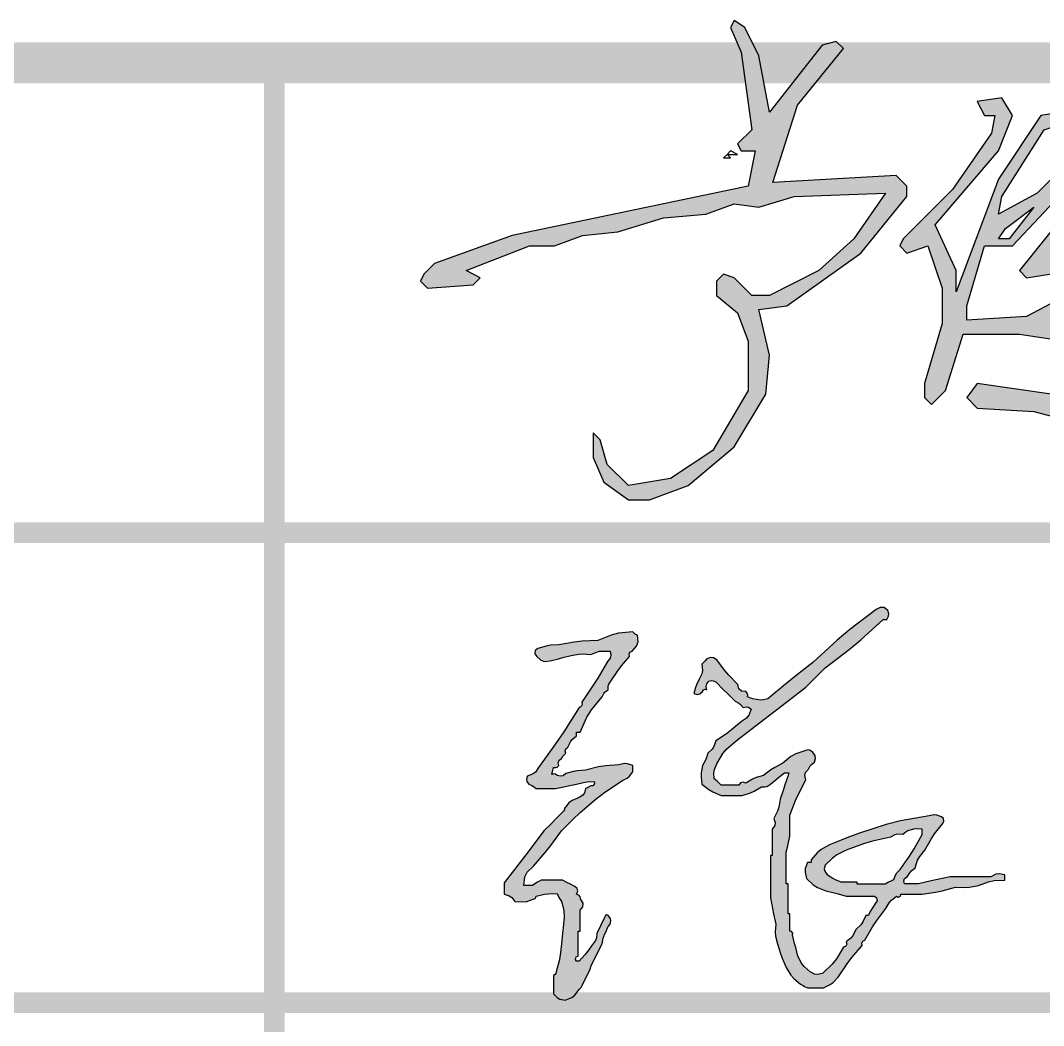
# Model space of a CAD drawing. Extents: x 1247970 to 1725648, y 860327 to 1277876.
# Drawn here: x 1380143 to 1381884, y 970463 to 972174 of the extents above; entities that cross this region are included whole.
import ezdxf

# ---------------------------------------------------------------- set-up
doc = ezdxf.new("R2010")
doc.units = 0
doc.header["$LTSCALE"] = 1000
doc.header["$MEASUREMENT"] = 0
doc.layers.get('0').update_dxf_attribs({"color": 254})
doc.layers.add('图框', color=140, linetype='Continuous')
doc.layers.add('电子签名-唐浩然', color=7, linetype='Continuous')

# ---------------------------------------------------------------- blocks, each defined once
blk = doc.blocks.new('ljc')
at = {"linetype": 'Continuous'}
h = blk.add_hatch(color=0, dxfattribs=at)
h.paths.add_polyline_path([(2022.82, 1567.67), (2018.82, 1563.67), (2019.82, 1561.67), (2023.82, 1561.67), (2021.82, 1551.67), (1954.82, 1537.67), (1932.82, 1529.67), (1929.82, 1526.67), (1928.82, 1524.67), (1930.82, 1522.67), (1943.82, 1523.67), (1945.82, 1525.67), (1941.82, 1527.67), (1959.82, 1534.67), (1966.82, 1534.67), (1974.82, 1537.67), (1984.82, 1538.67), (1997.82, 1542.67), (2009.82, 1543.67), (2017.82, 1546.67), (2024.82, 1545.67), (2034.82, 1548.67), (2060.82, 1549.67), (2051.82, 1536.67), (2041.82, 1527.67), (2027.82, 1520.67), (2022.82, 1520.67), (2017.82, 1525.67), (2014.82, 1526.67), (2012.82, 1524.67), (2012.82, 1520.67), (2018.82, 1515.67), (2021.82, 1507.67), (2021.82, 1493.67), (2011.82, 1476.67), (1999.82, 1468.67), (1987.82, 1466.67), (1981.82, 1472.67), (1979.82, 1479.67), (1977.82, 1481.67), (1977.82, 1474.67), (1980.82, 1467.67), (1987.82, 1462.67), (1993.82, 1462.67), (2004.82, 1466.67), (2017.82, 1477.67), (2026.82, 1492.67), (2027.82, 1503.67), (2024.82, 1516.67), (2032.82, 1517.67), (2053.82, 1532.67), (2066.82, 1548.67), (2066.82, 1551.67), (2063.82, 1554.67), (2028.82, 1552.67), (2035.82, 1574.67), (2048.82, 1590.67), (2046.82, 1592.67), (2042.82, 1591.67), (2027.82, 1572.67), (2024.82, 1588.67), (2020.82, 1596.67), (2017.82, 1598.67), (2016.82, 1596.67), (2019.82, 1589.67)])
h.paths.add_polyline_path([(2080.82, 1521.67), (2080.82, 1527.67), (2074.82, 1540.67), (2092.82, 1561.67), (2096.82, 1571.67), (2093.82, 1576.67), (2086.82, 1575.67), (2088.82, 1571.67), (2091.82, 1571.67), (2090.82, 1566.67), (2079.82, 1550.67), (2065.82, 1536.67), (2064.82, 1534.67), (2066.82, 1532.67), (2072.82, 1534.67), (2076.82, 1522.67), (2076.82, 1512.67), (2071.82, 1495.67), (2071.82, 1491.67), (2073.82, 1489.67), (2077.82, 1493.67), (2082.82, 1509.67), (2098.82, 1509.67), (2118.82, 1506.67), (2118.82, 1499.67), (2115.82, 1495.67), (2107.82, 1492.67), (2086.82, 1495.67), (2083.82, 1491.67), (2086.82, 1488.67), (2102.82, 1487.67), (2121.82, 1482.67), (2139.82, 1483.67), (2147.82, 1481.67), (2151.82, 1485.67), (2151.82, 1490.67), (2147.82, 1487.67), (2124.82, 1487.67), (2113.82, 1489.67), (2123.82, 1498.67), (2125.82, 1508.67), (2120.82, 1511.67), (2118.82, 1510.67), (2107.82, 1513.67), (2123.82, 1522.67), (2131.82, 1531.67), (2129.82, 1534.67), (2120.82, 1535.67), (2114.82, 1532.67), (2108.82, 1532.67), (2122.82, 1554.67), (2120.82, 1558.67), (2113.82, 1556.67), (2115.82, 1563.67), (2114.82, 1568.67), (2110.82, 1572.67), (2104.82, 1571.67), (2092.82, 1553.67)])
h.paths.add_polyline_path([(2088.82, 1534.67), (2096.82, 1534.67), (2111.82, 1550.67), (2115.82, 1551.67), (2110.82, 1542.67), (2098.82, 1527.67), (2100.82, 1525.67), (2113.82, 1527.67), (2120.82, 1530.67), (2123.82, 1529.67), (2117.82, 1523.67), (2100.82, 1514.67), (2083.82, 1513.67), (2083.82, 1517.67)], flags=16)
h.paths.add_polyline_path([(2092.82, 1536.67), (2094.82, 1539.67), (2102.82, 1545.67), (2095.82, 1536.67)], flags=16)
h.paths.add_polyline_path([(2092.82, 1543.67), (2093.82, 1548.67), (2105.82, 1567.67), (2108.82, 1568.67), (2110.82, 1566.67), (2107.82, 1553.67), (2103.82, 1549.67)], flags=16)
h.paths.add_polyline_path([(2140.82, 1533.67), (2137.82, 1532.67), (2136.82, 1530.67), (2141.82, 1526.67), (2154.82, 1521.67), (2157.82, 1522.67), (2152.82, 1527.67)])
h.paths.add_polyline_path([(2174.82, 1521.67), (2172.82, 1523.67), (2171.82, 1545.67), (2182.82, 1544.67), (2184.82, 1546.67), (2182.82, 1556.67), (2177.82, 1565.67), (2176.82, 1560.67), (2179.82, 1555.67), (2180.82, 1549.67), (2174.82, 1549.67), (2169.82, 1553.67), (2168.82, 1573.67), (2170.82, 1573.67), (2174.82, 1568.67), (2175.82, 1570.67), (2169.82, 1578.67), (2166.82, 1578.67), (2164.82, 1576.67), (2163.82, 1561.67), (2165.82, 1552.67), (2162.82, 1552.67), (2161.82, 1550.67), (2166.82, 1546.67), (2168.82, 1536.67), (2168.82, 1523.67), (2165.82, 1520.67), (2164.82, 1516.67), (2167.82, 1512.67), (2169.82, 1512.67), (2172.82, 1516.67), (2179.82, 1516.67), (2177.82, 1501.67), (2174.82, 1499.67), (2166.82, 1498.67), (2174.82, 1495.67), (2179.82, 1496.67), (2182.82, 1499.67), (2183.82, 1510.67), (2186.82, 1520.67), (2184.82, 1522.67)])
h.paths.add_polyline_path([(2232.82, 1541.67), (2232.82, 1563.67), (2230.82, 1566.67), (2214.82, 1557.67), (2209.82, 1556.67), (2205.82, 1551.67), (2210.82, 1547.67), (2210.82, 1550.67), (2228.82, 1559.67), (2227.82, 1541.67), (2226.82, 1536.67), (2223.82, 1532.67), (2219.82, 1533.67), (2212.82, 1541.67), (2210.82, 1542.67), (2208.82, 1540.67), (2208.82, 1507.67), (2188.82, 1507.67), (2186.82, 1505.67), (2190.82, 1502.67), (2212.82, 1502.67), (2216.82, 1510.67), (2221.82, 1515.67), (2231.82, 1517.67), (2233.82, 1512.67), (2233.82, 1504.67), (2226.82, 1504.67), (2231.82, 1501.67), (2231.82, 1499.67), (2227.82, 1496.67), (2228.82, 1492.67), (2238.82, 1494.67), (2242.82, 1488.67), (2242.82, 1485.67), (2211.82, 1491.67), (2188.82, 1491.67), (2178.82, 1493.67), (2175.82, 1495.67), (2166.82, 1495.67), (2163.82, 1497.67), (2153.82, 1498.67), (2146.82, 1502.67), (2143.82, 1502.67), (2142.82, 1500.67), (2143.82, 1497.67), (2152.82, 1493.67), (2173.82, 1490.67), (2185.82, 1486.67), (2210.82, 1486.67), (2221.82, 1483.67), (2229.82, 1483.67), (2242.82, 1479.67), (2248.82, 1479.67), (2250.82, 1481.67), (2243.82, 1495.67), (2245.82, 1498.67), (2237.82, 1502.67), (2238.82, 1512.67), (2236.82, 1519.67), (2232.82, 1522.67), (2223.82, 1521.67), (2213.82, 1515.67), (2211.82, 1521.67), (2212.82, 1535.67), (2219.82, 1529.67), (2227.82, 1529.67), (2229.82, 1531.67)])
at = {"color": 0, "linetype": 'Continuous', "elevation": 16426272}
for points in [[(1929.82, 1526.67), (1928.82, 1524.67), (1930.82, 1522.67), (1943.82, 1523.67), (1945.82, 1525.67), (1941.82, 1527.67), (1959.82, 1534.67), (1966.82, 1534.67), (1974.82, 1537.67), (1984.82, 1538.67), (1997.82, 1542.67), (2009.82, 1543.67), (2017.82, 1546.67), (2024.82, 1545.67), (2034.82, 1548.67), (2060.82, 1549.67), (2051.82, 1536.67), (2041.82, 1527.67), (2027.82, 1520.67), (2022.82, 1520.67), (2017.82, 1525.67), (2014.82, 1526.67), (2012.82, 1524.67), (2012.82, 1520.67), (2018.82, 1515.67), (2021.82, 1507.67), (2021.82, 1493.67), (2011.82, 1476.67), (1999.82, 1468.67), (1987.82, 1466.67), (1981.82, 1472.67), (1979.82, 1479.67), (1977.82, 1481.67), (1977.82, 1474.67), (1980.82, 1467.67), (1987.82, 1462.67), (1993.82, 1462.67), (2004.82, 1466.67), (2017.82, 1477.67), (2026.82, 1492.67), (2027.82, 1503.67), (2024.82, 1516.67), (2032.82, 1517.67), (2053.82, 1532.67), (2066.82, 1548.67), (2066.82, 1551.67), (2063.82, 1554.67), (2028.82, 1552.67), (2035.82, 1574.67), (2048.82, 1590.67), (2046.82, 1592.67), (2042.82, 1591.67), (2027.82, 1572.67), (2024.82, 1588.67), (2020.82, 1596.67), (2017.82, 1598.67), (2016.82, 1596.67), (2019.82, 1589.67), (2022.82, 1567.67), (2018.82, 1563.67), (2019.82, 1561.67), (2023.82, 1561.67), (2021.82, 1551.67), (1954.82, 1537.67), (1932.82, 1529.67), (1929.82, 1526.67)], [(2065.82, 1536.67), (2064.82, 1534.67), (2066.82, 1532.67), (2072.82, 1534.67), (2076.82, 1522.67), (2076.82, 1512.67), (2071.82, 1495.67), (2071.82, 1491.67), (2073.82, 1489.67), (2077.82, 1493.67), (2082.82, 1509.67), (2098.82, 1509.67), (2118.82, 1506.67)], [(2107.82, 1492.67), (2086.82, 1495.67), (2083.82, 1491.67), (2086.82, 1488.67), (2102.82, 1487.67), (2121.82, 1482.67)], [(2110.82, 1572.67), (2104.82, 1571.67), (2092.82, 1553.67), (2080.82, 1521.67), (2080.82, 1527.67), (2074.82, 1540.67), (2092.82, 1561.67), (2096.82, 1571.67), (2093.82, 1576.67), (2086.82, 1575.67), (2088.82, 1571.67), (2091.82, 1571.67), (2090.82, 1566.67), (2079.82, 1550.67), (2065.82, 1536.67)], [(2092.82, 1543.67), (2093.82, 1548.67), (2105.82, 1567.67), (2108.82, 1568.67), (2110.82, 1566.67), (2107.82, 1553.67), (2103.82, 1549.67), (2092.82, 1543.67)], [(2016.82, 1561.67), (2015.82, 1560.67), (2018.82, 1560.67), (2016.82, 1561.67)], [(2015.82, 1560.67), (2014.82, 1559.67), (2016.82, 1559.67), (2015.82, 1560.67)], [(2083.82, 1513.67), (2083.82, 1517.67), (2088.82, 1534.67), (2096.82, 1534.67), (2111.82, 1550.67), (2115.82, 1551.67), (2110.82, 1542.67), (2098.82, 1527.67), (2100.82, 1525.67), (2113.82, 1527.67), (2120.82, 1530.67), (2123.82, 1529.67), (2117.82, 1523.67), (2100.82, 1514.67), (2083.82, 1513.67)], [(2092.82, 1536.67), (2094.82, 1539.67), (2102.82, 1545.67), (2095.82, 1536.67), (2092.82, 1536.67)]]:
    blk.add_lwpolyline(points, dxfattribs=at)
blk = doc.blocks.new('A$C6F8E5CEB')
h = blk.add_hatch(color=256)
h.dxf.hatch_style = 1
h.paths.add_polyline_path([(1.3545, -0.884), (1.3726, -0.8528), (1.3827, -0.8377), (1.4045, -0.809), (1.4092, -0.8024), (1.4082, -0.7942), (1.402, -0.789), (1.3888, -0.7843), (1.3808, -0.7837), (1.367, -0.7865), (1.2857, -0.8005), (1.2453, -0.8106), (1.1669, -0.8365), (1.1336, -0.8485), (1.117, -0.855), (1.0844, -0.869), (1.0607, -0.8819), (1.0495, -0.891), (1.0319, -0.9115), (1.0319, -0.9145), (1.0319, -0.916), (1.0319, -0.919), (1.0279, -0.919), (1.0259, -0.919), (1.0219, -0.919), (1.0155, -0.9358), (1.0149, -0.9466), (1.0194, -0.964), (1.0382, -0.9821), (1.0501, -0.9896), (1.0744, -0.999), (1.0975, -1.0048), (1.109, -1.0078), (1.1319, -1.014), (1.1639, -1.014), (1.18, -1.014), (1.212, -1.014), (1.2181, -1.0192), (1.2192, -1.0275), (1.2145, -1.034), (1.2059, -1.0477), (1.2019, -1.0547), (1.1945, -1.069), (1.1915, -1.069), (1.19, -1.069), (1.187, -1.069), (1.1793, -1.0869), (1.1733, -1.0955), (1.1594, -1.109), (1.1516, -1.125), (1.1456, -1.1326), (1.1319, -1.1441), (1.1331, -1.1507), (1.1304, -1.156), (1.1244, -1.1591), (1.1042, -1.1917), (1.0918, -1.2071), (1.0644, -1.2341), (1.0505, -1.2366), (1.0421, -1.2354), (1.0294, -1.2291), (1.0126, -1.2136), (1.0052, -1.2041), (0.9944, -1.1841), (0.9884, -1.1601), (0.9854, -1.1481), (0.9794, -1.124), (0.9808, -1.1192), (0.9769, -1.1141), (0.9719, -1.114), (0.9719, -1.094), (0.9719, -1.084), (0.9719, -1.064), (0.9699, -1.064), (0.9689, -1.064), (0.9669, -1.064), (0.9669, -1.03), (0.9669, -1.013), (0.9669, -0.979), (0.9649, -0.979), (0.9639, -0.979), (0.9619, -0.979), (0.9619, -0.943), (0.9619, -0.925), (0.9619, -0.889), (0.9659, -0.871), (0.9679, -0.862), (0.9719, -0.844), (0.9719, -0.82), (0.9719, -0.808), (0.9719, -0.784), (0.9881, -0.7432), (0.9971, -0.7231), (1.0169, -0.6839), (1.0146, -0.6718), (1.0167, -0.6636), (1.0244, -0.6539), (1.0296, -0.6446), (1.0334, -0.6403), (1.0419, -0.6339), (1.045, -0.6232), (1.0436, -0.6154), (1.0369, -0.6064), (1.0307, -0.601), (1.0249, -0.5995), (1.0169, -0.6014), (0.9888, -0.6106), (0.975, -0.618), (0.9519, -0.6364), (0.9289, -0.6488), (0.9178, -0.6558), (0.8969, -0.6714), (0.8759, -0.6779), (0.8656, -0.6826), (0.8469, -0.6939), (0.8392, -0.6908), (0.8321, -0.6926), (0.8269, -0.6989), (0.8069, -0.6989), (0.7969, -0.6989), (0.7768, -0.6989), (0.7693, -0.6915), (0.7653, -0.6879), (0.7568, -0.6814), (0.7565, -0.6642), (0.7581, -0.655), (0.7643, -0.6389), (0.7818, -0.6097), (0.7934, -0.596), (0.8194, -0.5739), (0.8985, -0.5131), (0.938, -0.4826), (1.0169, -0.4214), (1.0389, -0.3994), (1.0499, -0.3884), (1.0719, -0.3664), (1.1403, -0.3143), (1.1735, -0.2867), (1.237, -0.2288), (1.241, -0.2288), (1.243, -0.2288), (1.247, -0.2288), (1.2521, -0.2202), (1.2528, -0.2133), (1.2495, -0.2038), (1.2393, -0.1956), (1.2283, -0.1948), (1.217, -0.2013), (1.1423, -0.258), (1.1061, -0.2881), (1.0369, -0.3513), (0.9855, -0.3919), (0.96, -0.4124), (0.9094, -0.4539), (0.8968, -0.4572), (0.8898, -0.4578), (0.8769, -0.4564), (0.8667, -0.4542), (0.8616, -0.4526), (0.8519, -0.4489), (0.8526, -0.4426), (0.8512, -0.4385), (0.8469, -0.4339), (0.8349, -0.4325), (0.8271, -0.4256), (0.8244, -0.4139), (0.7988, -0.3873), (0.7867, -0.3732), (0.7643, -0.3438), (0.7549, -0.3381), (0.7472, -0.3374), (0.7368, -0.3413), (0.7308, -0.3473), (0.7278, -0.3503), (0.7218, -0.3563), (0.7242, -0.3735), (0.7224, -0.3836), (0.7143, -0.3989), (0.7071, -0.4144), (0.7041, -0.4225), (0.6993, -0.4389), (0.7092, -0.4416), (0.7163, -0.4402), (0.7243, -0.4339), (0.7266, -0.429), (0.7318, -0.4269), (0.7368, -0.4289), (0.7345, -0.4189), (0.7359, -0.4121), (0.7418, -0.4039), (0.7498, -0.4024), (0.7545, -0.403), (0.7618, -0.4064), (0.7839, -0.4284), (0.7949, -0.4394), (0.8169, -0.4614), (0.8272, -0.4662), (0.8322, -0.47), (0.8394, -0.4789), (0.8484, -0.4769), (0.8545, -0.4783), (0.8619, -0.4839), (0.8556, -0.5005), (0.8491, -0.5088), (0.8344, -0.5189), (0.8067, -0.5426), (0.7921, -0.5537), (0.7618, -0.5739), (0.7564, -0.5897), (0.7514, -0.5975), (0.7393, -0.6089), (0.7347, -0.6234), (0.7316, -0.6305), (0.7243, -0.6439), (0.7205, -0.6646), (0.7199, -0.6755), (0.7218, -0.6964), (0.7423, -0.7117), (0.7536, -0.7184), (0.7768, -0.7289), (0.8009, -0.7289), (0.8129, -0.7289), (0.8369, -0.7289), (0.8598, -0.7213), (0.871, -0.7162), (0.8919, -0.7039), (0.9023, -0.7043), (0.9083, -0.7024), (0.9169, -0.6964), (0.9329, -0.6834), (0.9409, -0.6769), (0.9569, -0.6639), (0.9619, -0.6639), (0.9644, -0.6639), (0.9694, -0.6639), (0.9684, -0.6669), (0.9679, -0.6684), (0.9669, -0.6714), (0.9579, -0.6984), (0.9534, -0.7119), (0.9444, -0.7389), (0.9407, -0.7617), (0.9371, -0.7732), (0.9269, -0.794), (0.9304, -0.8056), (0.929, -0.8141), (0.9219, -0.824), (0.9219, -0.854), (0.9219, -0.869), (0.9219, -0.899), (0.9199, -0.899), (0.9189, -0.899), (0.9169, -0.899), (0.9169, -0.947), (0.9169, -0.971), (0.9169, -1.019), (0.9228, -1.0491), (0.9258, -1.0641), (0.9319, -1.094), (0.9302, -1.1161), (0.9313, -1.1277), (0.9369, -1.1491), (0.9449, -1.1767), (0.9499, -1.1904), (0.9619, -1.2166), (0.9745, -1.238), (0.983, -1.248), (1.0019, -1.2641), (1.0099, -1.2681), (1.0139, -1.2701), (1.0219, -1.2741), (1.0399, -1.2741), (1.0489, -1.2741), (1.0669, -1.2741), (1.0858, -1.2653), (1.0948, -1.2589), (1.1094, -1.2441), (1.1343, -1.2065), (1.1479, -1.1884), (1.177, -1.1541), (1.1758, -1.1474), (1.1785, -1.1421), (1.1845, -1.139), (1.2062, -1.1016), (1.2183, -1.0835), (1.2445, -1.049), (1.254, -1.0333), (1.2604, -1.0259), (1.2745, -1.014), (1.279, -1.0169), (1.2857, -1.0142), (1.287, -1.009), (1.311, -1.009), (1.323, -1.009), (1.347, -1.009), (1.3853, -1.0028), (1.4044, -0.9987), (1.442, -0.989), (1.4681, -0.9893), (1.4813, -0.9883), (1.507, -0.984), (1.5356, -0.9731), (1.5515, -0.97), (1.5821, -0.969), (1.5821, -0.963), (1.5821, -0.96), (1.5821, -0.954), (1.5662, -0.9508), (1.5566, -0.952), (1.542, -0.959), (1.496, -0.959), (1.473, -0.959), (1.427, -0.959), (1.391, -0.9668), (1.373, -0.9708), (1.337, -0.979), (1.321, -0.979), (1.313, -0.979), (1.297, -0.979), (1.2949, -0.9707), (1.2975, -0.9639), (1.3045, -0.959), (1.3121, -0.9479), (1.3167, -0.9427), (1.327, -0.934), (1.3345, -0.9124), (1.3403, -0.9019)])
h.paths.add_polyline_path([(1.0931, -0.9061), (1.1056, -0.8972), (1.1319, -0.884), (1.1809, -0.8659), (1.2061, -0.8584), (1.257, -0.8465), (1.2697, -0.84), (1.2777, -0.8383), (1.292, -0.839), (1.298, -0.835), (1.301, -0.833), (1.307, -0.829), (1.3224, -0.8241), (1.3309, -0.823), (1.347, -0.824), (1.347, -0.83), (1.347, -0.833), (1.347, -0.839), (1.3244, -0.8804), (1.3118, -0.9006), (1.2845, -0.939), (1.2751, -0.948), (1.2712, -0.9542), (1.267, -0.9665), (1.257, -0.9715), (1.252, -0.974), (1.242, -0.979), (1.21, -0.979), (1.194, -0.979), (1.1619, -0.979), (1.1619, -0.977), (1.1619, -0.976), (1.1619, -0.974), (1.1439, -0.974), (1.1349, -0.974), (1.1169, -0.974), (1.1, -0.967), (1.0917, -0.9624), (1.0769, -0.9515), (1.0707, -0.9434), (1.0693, -0.9364), (1.0719, -0.9265)], flags=16)
h = blk.add_hatch(color=256)
h.dxf.hatch_style = 1
h.paths.add_polyline_path([(0.3197, -1.3064), (0.3342, -1.3091), (0.3529, -1.3018), (0.3621, -1.2949), (0.3742, -1.2791), (0.3762, -1.2771), (0.3772, -1.2761), (0.3792, -1.2741), (0.3892, -1.2541), (0.3943, -1.2441), (0.4043, -1.2241), (0.4063, -1.2181), (0.4073, -1.2151), (0.4093, -1.2091), (0.4213, -1.1851), (0.4273, -1.1731), (0.4393, -1.1491), (0.4427, -1.1336), (0.4452, -1.1259), (0.4518, -1.1115), (0.4547, -1.104), (0.4568, -1.1004), (0.4618, -1.094), (0.4641, -1.0841), (0.4628, -1.0773), (0.4568, -1.069), (0.4527, -1.0671), (0.4477, -1.0697), (0.4468, -1.074), (0.4378, -1.092), (0.4333, -1.101), (0.4243, -1.119), (0.4229, -1.1329), (0.4201, -1.1404), (0.4118, -1.1516), (0.3979, -1.1714), (0.3904, -1.181), (0.3742, -1.1991), (0.3712, -1.1991), (0.3697, -1.1991), (0.3667, -1.1991), (0.3633, -1.1938), (0.3658, -1.1862), (0.3717, -1.1841), (0.3717, -1.1561), (0.3717, -1.1421), (0.3717, -1.114), (0.3737, -1.114), (0.3747, -1.114), (0.3767, -1.114), (0.3767, -1.09), (0.3767, -1.078), (0.3767, -1.054), (0.3846, -1.0449), (0.3855, -1.0343), (0.3792, -1.024), (0.3774, -1.0164), (0.3739, -1.0122), (0.3667, -1.009), (0.37, -1.0004), (0.3684, -0.9929), (0.3617, -0.9865), (0.3477, -0.9795), (0.3407, -0.976), (0.3267, -0.969), (0.3027, -0.969), (0.2907, -0.969), (0.2667, -0.969), (0.2562, -0.9741), (0.2511, -0.9771), (0.2417, -0.984), (0.2317, -0.984), (0.2267, -0.984), (0.2167, -0.984), (0.2203, -0.9597), (0.2269, -0.9465), (0.2442, -0.929), (0.278, -0.8905), (0.2941, -0.8704), (0.3242, -0.829), (0.3452, -0.808), (0.3557, -0.7975), (0.3767, -0.7765), (0.4226, -0.7377), (0.4468, -0.7196), (0.4968, -0.6864), (0.5105, -0.679), (0.517, -0.6736), (0.5268, -0.6614), (0.5268, -0.6544), (0.5268, -0.6509), (0.5268, -0.6439), (0.5116, -0.6387), (0.5025, -0.6381), (0.4868, -0.6414), (0.4484, -0.6445), (0.4292, -0.6475), (0.3918, -0.6564), (0.3695, -0.6588), (0.3584, -0.6608), (0.3367, -0.6664), (0.3286, -0.6725), (0.3216, -0.6739), (0.3117, -0.6714), (0.3068, -0.6679), (0.3025, -0.6671), (0.2967, -0.6689), (0.2987, -0.6609), (0.2997, -0.6569), (0.3017, -0.6489), (0.308, -0.6496), (0.3121, -0.6483), (0.3167, -0.6439), (0.3146, -0.6356), (0.3172, -0.6288), (0.3242, -0.6239), (0.3279, -0.617), (0.3306, -0.6138), (0.3367, -0.6089), (0.3343, -0.602), (0.3361, -0.596), (0.3417, -0.5914), (0.3492, -0.5768), (0.3545, -0.5699), (0.3667, -0.5589), (0.3667, -0.5549), (0.3667, -0.5529), (0.3667, -0.5489), (0.3707, -0.5489), (0.3727, -0.5489), (0.3767, -0.5489), (0.3962, -0.5059), (0.4092, -0.4852), (0.4393, -0.4489), (0.444, -0.4394), (0.448, -0.4348), (0.4568, -0.4289), (0.4564, -0.4184), (0.4583, -0.4124), (0.4643, -0.4039), (0.4836, -0.3747), (0.4942, -0.3606), (0.5168, -0.3338), (0.5156, -0.3272), (0.5183, -0.3219), (0.5243, -0.3188), (0.5372, -0.305), (0.5413, -0.2927), (0.5393, -0.2738), (0.5335, -0.2711), (0.5307, -0.2689), (0.5268, -0.2638), (0.4858, -0.2683), (0.465, -0.2735), (0.4268, -0.2888), (0.3825, -0.2911), (0.3603, -0.2936), (0.3167, -0.3013), (0.2924, -0.3024), (0.2801, -0.3045), (0.2567, -0.3113), (0.2497, -0.3171), (0.2487, -0.3267), (0.2542, -0.3338), (0.2655, -0.345), (0.2761, -0.3485), (0.2917, -0.3463), (0.3158, -0.3405), (0.3278, -0.3375), (0.3517, -0.3313), (0.3734, -0.3274), (0.3848, -0.3269), (0.4068, -0.3288), (0.4168, -0.3248), (0.4218, -0.3228), (0.4318, -0.3188), (0.4438, -0.3188), (0.4498, -0.3188), (0.4618, -0.3188), (0.4641, -0.331), (0.462, -0.3392), (0.4543, -0.3488), (0.4267, -0.3958), (0.4122, -0.4188), (0.3817, -0.4639), (0.3829, -0.4705), (0.3802, -0.4758), (0.3742, -0.4789), (0.3304, -0.5483), (0.3074, -0.5824), (0.2592, -0.6489), (0.2499, -0.6624), (0.2422, -0.6684), (0.2267, -0.6739), (0.2245, -0.6829), (0.2259, -0.6893), (0.2317, -0.6964), (0.2401, -0.7007), (0.2442, -0.7032), (0.2517, -0.7089), (0.2737, -0.7089), (0.2847, -0.7089), (0.3067, -0.7089), (0.3307, -0.7039), (0.3427, -0.7014), (0.3667, -0.6964), (0.3864, -0.6917), (0.3966, -0.6901), (0.4168, -0.6889), (0.4175, -0.6953), (0.4131, -0.7008), (0.4068, -0.7014), (0.401, -0.7049), (0.398, -0.7064), (0.3918, -0.7089), (0.3897, -0.721), (0.3848, -0.7279), (0.3742, -0.7339), (0.3546, -0.7426), (0.3452, -0.7498), (0.3317, -0.7665), (0.3326, -0.7695), (0.3318, -0.772), (0.3292, -0.774), (0.3072, -0.796), (0.2962, -0.807), (0.2742, -0.829), (0.2295, -0.8882), (0.207, -0.9177), (0.1617, -0.9765), (0.1617, -0.9895), (0.1617, -0.996), (0.1617, -1.009), (0.1756, -1.0129), (0.1828, -1.0177), (0.1917, -1.029), (0.2138, -1.0307), (0.2258, -1.029), (0.2467, -1.0215), (0.2498, -1.0197), (0.2512, -1.0176), (0.2517, -1.014), (0.2754, -1.0089), (0.2876, -1.0074), (0.3117, -1.0065), (0.3156, -1.016), (0.3182, -1.0207), (0.3242, -1.029), (0.3291, -1.0466), (0.3307, -1.0558), (0.3317, -1.074), (0.3287, -1.104), (0.3272, -1.119), (0.3242, -1.1491), (0.3206, -1.1814), (0.3176, -1.1976), (0.3092, -1.2291), (0.3083, -1.234), (0.3062, -1.2368), (0.3017, -1.2391), (0.3017, -1.2601), (0.3017, -1.2706), (0.3017, -1.2916), (0.312, -1.3022)])
for p, q in [((1.217, -0.2013), (1.1423, -0.258)), ((1.2283, -0.1948), (1.217, -0.2013)), ((1.2393, -0.1956), (1.2283, -0.1948)), ((1.2495, -0.2038), (1.2393, -0.1956)), ((1.1735, -0.2867), (1.237, -0.2288)), ((1.237, -0.2288), (1.241, -0.2288)), ((1.241, -0.2288), (1.243, -0.2288)), ((1.243, -0.2288), (1.247, -0.2288)), ((1.247, -0.2288), (1.2521, -0.2202)), ((1.2528, -0.2133), (1.2495, -0.2038)), ((1.2521, -0.2202), (1.2528, -0.2133)), ((1.1423, -0.258), (1.1061, -0.2881)), ((0.4268, -0.2888), (0.3825, -0.2911)), ((0.465, -0.2735), (0.4268, -0.2888)), ((0.4858, -0.2683), (0.465, -0.2735)), ((0.5268, -0.2638), (0.4858, -0.2683)), ((0.5307, -0.2689), (0.5268, -0.2638)), ((0.5335, -0.2711), (0.5307, -0.2689)), ((0.5393, -0.2738), (0.5335, -0.2711)), ((0.5413, -0.2927), (0.5393, -0.2738)), ((1.1061, -0.2881), (1.0369, -0.3513)), ((1.1403, -0.3143), (1.1735, -0.2867)), ((0.2497, -0.3171), (0.2487, -0.3267)), ((0.2567, -0.3113), (0.2497, -0.3171)), ((0.2801, -0.3045), (0.2567, -0.3113)), ((0.2924, -0.3024), (0.2801, -0.3045)), ((0.3167, -0.3013), (0.2924, -0.3024)), ((0.3603, -0.2936), (0.3167, -0.3013)), ((0.3825, -0.2911), (0.3603, -0.2936)), ((0.4218, -0.3228), (0.4318, -0.3188)), ((0.4318, -0.3188), (0.4438, -0.3188)), ((0.4438, -0.3188), (0.4498, -0.3188)), ((0.4498, -0.3188), (0.4618, -0.3188)), ((0.4618, -0.3188), (0.4641, -0.331)), ((0.5183, -0.3219), (0.5243, -0.3188)), ((0.5243, -0.3188), (0.5372, -0.305)), ((0.5372, -0.305), (0.5413, -0.2927)), ((1.0719, -0.3664), (1.1403, -0.3143)), ((0.2487, -0.3267), (0.2542, -0.3338)), ((0.2542, -0.3338), (0.2655, -0.345)), ((0.2655, -0.345), (0.2761, -0.3485)), ((0.2761, -0.3485), (0.2917, -0.3463)), ((0.2917, -0.3463), (0.3158, -0.3405)), ((0.3158, -0.3405), (0.3278, -0.3375)), ((0.3278, -0.3375), (0.3517, -0.3313)), ((0.3517, -0.3313), (0.3734, -0.3274)), ((0.3734, -0.3274), (0.3848, -0.3269)), ((0.3848, -0.3269), (0.4068, -0.3288)), ((0.4068, -0.3288), (0.4168, -0.3248)), ((0.4168, -0.3248), (0.4218, -0.3228)), ((0.462, -0.3392), (0.4543, -0.3488)), ((0.4641, -0.331), (0.462, -0.3392)), ((0.4942, -0.3606), (0.5168, -0.3338)), ((0.5156, -0.3272), (0.5183, -0.3219)), ((0.5168, -0.3338), (0.5156, -0.3272)), ((0.7308, -0.3473), (0.7278, -0.3503)), ((0.7368, -0.3413), (0.7308, -0.3473)), ((0.7472, -0.3374), (0.7368, -0.3413)), ((0.7549, -0.3381), (0.7472, -0.3374)), ((0.7643, -0.3438), (0.7549, -0.3381)), ((0.7867, -0.3732), (0.7643, -0.3438)), ((0.4543, -0.3488), (0.4267, -0.3958)), ((0.4643, -0.4039), (0.4836, -0.3747)), ((0.4836, -0.3747), (0.4942, -0.3606)), ((0.7278, -0.3503), (0.7218, -0.3563)), ((0.7218, -0.3563), (0.7242, -0.3735)), ((0.7242, -0.3735), (0.7224, -0.3836)), ((0.7988, -0.3873), (0.7867, -0.3732)), ((1.0369, -0.3513), (0.9855, -0.3919)), ((1.0499, -0.3884), (1.0719, -0.3664)), ((0.4267, -0.3958), (0.4122, -0.4188)), ((0.4583, -0.4124), (0.4643, -0.4039)), ((0.7143, -0.3989), (0.7071, -0.4144)), ((0.7224, -0.3836), (0.7143, -0.3989)), ((0.7359, -0.4121), (0.7418, -0.4039)), ((0.7418, -0.4039), (0.7498, -0.4024)), ((0.7498, -0.4024), (0.7545, -0.403)), ((0.7545, -0.403), (0.7618, -0.4064)), ((0.8244, -0.4139), (0.7988, -0.3873)), ((0.9855, -0.3919), (0.96, -0.4124)), ((1.0169, -0.4214), (1.0389, -0.3994)), ((1.0389, -0.3994), (1.0499, -0.3884)), ((0.4122, -0.4188), (0.3817, -0.4639)), ((0.444, -0.4394), (0.448, -0.4348)), ((0.448, -0.4348), (0.4568, -0.4289)), ((0.4564, -0.4184), (0.4583, -0.4124)), ((0.4568, -0.4289), (0.4564, -0.4184)), ((0.7041, -0.4225), (0.6993, -0.4389)), ((0.7071, -0.4144), (0.7041, -0.4225)), ((0.7163, -0.4402), (0.7243, -0.4339)), ((0.7243, -0.4339), (0.7266, -0.429)), ((0.7266, -0.429), (0.7318, -0.4269)), ((0.7318, -0.4269), (0.7368, -0.4289)), ((0.7345, -0.4189), (0.7359, -0.4121)), ((0.7368, -0.4289), (0.7345, -0.4189)), ((0.7618, -0.4064), (0.7839, -0.4284)), ((0.7839, -0.4284), (0.7949, -0.4394)), ((0.8271, -0.4256), (0.8244, -0.4139)), ((0.8349, -0.4325), (0.8271, -0.4256)), ((0.8469, -0.4339), (0.8349, -0.4325)), ((0.8512, -0.4385), (0.8469, -0.4339)), ((0.96, -0.4124), (0.9094, -0.4539)), ((0.938, -0.4826), (1.0169, -0.4214)), ((0.3817, -0.4639), (0.3829, -0.4705)), ((0.4092, -0.4852), (0.4393, -0.4489)), ((0.4393, -0.4489), (0.444, -0.4394)), ((0.6993, -0.4389), (0.7092, -0.4416)), ((0.7092, -0.4416), (0.7163, -0.4402)), ((0.7949, -0.4394), (0.8169, -0.4614)), ((0.8169, -0.4614), (0.8272, -0.4662)), ((0.8526, -0.4426), (0.8512, -0.4385)), ((0.8519, -0.4489), (0.8526, -0.4426)), ((0.8616, -0.4526), (0.8519, -0.4489)), ((0.8667, -0.4542), (0.8616, -0.4526)), ((0.8769, -0.4564), (0.8667, -0.4542)), ((0.8898, -0.4578), (0.8769, -0.4564)), ((0.8968, -0.4572), (0.8898, -0.4578)), ((0.9094, -0.4539), (0.8968, -0.4572)), ((0.3742, -0.4789), (0.3304, -0.5483)), ((0.3802, -0.4758), (0.3742, -0.4789)), ((0.3829, -0.4705), (0.3802, -0.4758)), ((0.3962, -0.5059), (0.4092, -0.4852)), ((0.8272, -0.4662), (0.8322, -0.47)), ((0.8322, -0.47), (0.8394, -0.4789)), ((0.8394, -0.4789), (0.8484, -0.4769)), ((0.8484, -0.4769), (0.8545, -0.4783)), ((0.8545, -0.4783), (0.8619, -0.4839)), ((0.8619, -0.4839), (0.8556, -0.5005)), ((0.8985, -0.5131), (0.938, -0.4826)), ((0.3767, -0.5489), (0.3962, -0.5059)), ((0.8344, -0.5189), (0.8067, -0.5426)), ((0.8194, -0.5739), (0.8985, -0.5131)), ((0.8491, -0.5088), (0.8344, -0.5189)), ((0.8556, -0.5005), (0.8491, -0.5088)), ((0.3304, -0.5483), (0.3074, -0.5824)), ((0.3667, -0.5529), (0.3667, -0.5489)), ((0.3667, -0.5489), (0.3707, -0.5489)), ((0.3707, -0.5489), (0.3727, -0.5489)), ((0.3727, -0.5489), (0.3767, -0.5489)), ((0.8067, -0.5426), (0.7921, -0.5537)), ((0.3417, -0.5914), (0.3492, -0.5768)), ((0.3492, -0.5768), (0.3545, -0.5699)), ((0.3545, -0.5699), (0.3667, -0.5589)), ((0.3667, -0.5549), (0.3667, -0.5529)), ((0.3667, -0.5589), (0.3667, -0.5549)), ((0.7618, -0.5739), (0.7564, -0.5897)), ((0.7921, -0.5537), (0.7618, -0.5739)), ((0.7934, -0.596), (0.8194, -0.5739)), ((0.3074, -0.5824), (0.2592, -0.6489)), ((0.3306, -0.6138), (0.3367, -0.6089)), ((0.3343, -0.602), (0.3361, -0.596)), ((0.3367, -0.6089), (0.3343, -0.602)), ((0.3361, -0.596), (0.3417, -0.5914)), ((0.7393, -0.6089), (0.7347, -0.6234)), ((0.7514, -0.5975), (0.7393, -0.6089)), ((0.7564, -0.5897), (0.7514, -0.5975)), ((0.7818, -0.6097), (0.7934, -0.596)), ((1.0169, -0.6014), (0.9888, -0.6106)), ((1.0249, -0.5995), (1.0169, -0.6014)), ((1.0307, -0.601), (1.0249, -0.5995)), ((1.0369, -0.6064), (1.0307, -0.601)), ((1.0436, -0.6154), (1.0369, -0.6064)), ((0.3146, -0.6356), (0.3172, -0.6288)), ((0.3167, -0.6439), (0.3146, -0.6356)), ((0.3172, -0.6288), (0.3242, -0.6239)), ((0.3242, -0.6239), (0.3279, -0.617)), ((0.3279, -0.617), (0.3306, -0.6138)), ((0.5025, -0.6381), (0.4868, -0.6414)), ((0.5116, -0.6387), (0.5025, -0.6381)), ((0.7316, -0.6305), (0.7243, -0.6439)), ((0.7347, -0.6234), (0.7316, -0.6305)), ((0.7643, -0.6389), (0.7818, -0.6097)), ((0.9519, -0.6364), (0.9289, -0.6488)), ((0.975, -0.618), (0.9519, -0.6364)), ((0.9888, -0.6106), (0.975, -0.618)), ((1.0334, -0.6403), (1.0419, -0.6339)), ((1.0419, -0.6339), (1.045, -0.6232)), ((1.045, -0.6232), (1.0436, -0.6154)), ((0.2499, -0.6624), (0.2422, -0.6684)), ((0.2592, -0.6489), (0.2499, -0.6624)), ((0.2967, -0.6689), (0.2987, -0.6609)), ((0.3025, -0.6671), (0.2967, -0.6689)), ((0.2987, -0.6609), (0.2997, -0.6569)), ((0.2997, -0.6569), (0.3017, -0.6489)), ((0.3017, -0.6489), (0.308, -0.6496)), ((0.3068, -0.6679), (0.3025, -0.6671)), ((0.308, -0.6496), (0.3121, -0.6483)), ((0.3121, -0.6483), (0.3167, -0.6439)), ((0.3367, -0.6664), (0.3286, -0.6725)), ((0.3584, -0.6608), (0.3367, -0.6664)), ((0.3695, -0.6588), (0.3584, -0.6608)), ((0.3918, -0.6564), (0.3695, -0.6588)), ((0.4292, -0.6475), (0.3918, -0.6564)), ((0.4484, -0.6445), (0.4292, -0.6475)), ((0.4868, -0.6414), (0.4484, -0.6445)), ((0.5268, -0.6439), (0.5116, -0.6387)), ((0.517, -0.6736), (0.5268, -0.6614)), ((0.5268, -0.6509), (0.5268, -0.6439)), ((0.5268, -0.6544), (0.5268, -0.6509)), ((0.5268, -0.6614), (0.5268, -0.6544)), ((0.7205, -0.6646), (0.7199, -0.6755)), ((0.7243, -0.6439), (0.7205, -0.6646)), ((0.7565, -0.6642), (0.7581, -0.655)), ((0.7568, -0.6814), (0.7565, -0.6642)), ((0.7581, -0.655), (0.7643, -0.6389)), ((0.9178, -0.6558), (0.8969, -0.6714)), ((0.9289, -0.6488), (0.9178, -0.6558)), ((0.9409, -0.6769), (0.9569, -0.6639)), ((0.9569, -0.6639), (0.9619, -0.6639)), ((0.9619, -0.6639), (0.9644, -0.6639)), ((0.9644, -0.6639), (0.9694, -0.6639)), ((0.9684, -0.6669), (0.9679, -0.6684)), ((0.9694, -0.6639), (0.9684, -0.6669)), ((1.0146, -0.6718), (1.0167, -0.6636)), ((1.0167, -0.6636), (1.0244, -0.6539)), ((1.0244, -0.6539), (1.0296, -0.6446)), ((1.0296, -0.6446), (1.0334, -0.6403)), ((0.2267, -0.6739), (0.2245, -0.6829)), ((0.2245, -0.6829), (0.2259, -0.6893)), ((0.2259, -0.6893), (0.2317, -0.6964)), ((0.2422, -0.6684), (0.2267, -0.6739)), ((0.2317, -0.6964), (0.2401, -0.7007)), ((0.3117, -0.6714), (0.3068, -0.6679)), ((0.3216, -0.6739), (0.3117, -0.6714)), ((0.3286, -0.6725), (0.3216, -0.6739)), ((0.3427, -0.7014), (0.3667, -0.6964)), ((0.3667, -0.6964), (0.3864, -0.6917)), ((0.3864, -0.6917), (0.3966, -0.6901)), ((0.3966, -0.6901), (0.4168, -0.6889)), ((0.4175, -0.6953), (0.4131, -0.7008)), ((0.4168, -0.6889), (0.4175, -0.6953)), ((0.4468, -0.7196), (0.4968, -0.6864)), ((0.4968, -0.6864), (0.5105, -0.679)), ((0.5105, -0.679), (0.517, -0.6736)), ((0.7199, -0.6755), (0.7218, -0.6964)), ((0.7218, -0.6964), (0.7423, -0.7117)), ((0.7653, -0.6879), (0.7568, -0.6814)), ((0.7693, -0.6915), (0.7653, -0.6879)), ((0.7768, -0.6989), (0.7693, -0.6915)), ((0.8321, -0.6926), (0.8269, -0.6989)), ((0.8392, -0.6908), (0.8321, -0.6926)), ((0.8469, -0.6939), (0.8392, -0.6908)), ((0.8656, -0.6826), (0.8469, -0.6939)), ((0.8759, -0.6779), (0.8656, -0.6826)), ((0.8969, -0.6714), (0.8759, -0.6779)), ((0.9083, -0.7024), (0.9169, -0.6964)), ((0.9169, -0.6964), (0.9329, -0.6834)), ((0.9329, -0.6834), (0.9409, -0.6769)), ((0.9669, -0.6714), (0.9579, -0.6984)), ((0.9679, -0.6684), (0.9669, -0.6714)), ((0.9971, -0.7231), (1.0169, -0.6839)), ((1.0169, -0.6839), (1.0146, -0.6718)), ((0.2401, -0.7007), (0.2442, -0.7032)), ((0.2442, -0.7032), (0.2517, -0.7089)), ((0.2517, -0.7089), (0.2737, -0.7089)), ((0.2737, -0.7089), (0.2847, -0.7089)), ((0.2847, -0.7089), (0.3067, -0.7089)), ((0.3067, -0.7089), (0.3307, -0.7039)), ((0.3307, -0.7039), (0.3427, -0.7014)), ((0.3897, -0.721), (0.3848, -0.7279)), ((0.3918, -0.7089), (0.3897, -0.721)), ((0.398, -0.7064), (0.3918, -0.7089)), ((0.401, -0.7049), (0.398, -0.7064)), ((0.4068, -0.7014), (0.401, -0.7049)), ((0.4131, -0.7008), (0.4068, -0.7014)), ((0.4226, -0.7377), (0.4468, -0.7196)), ((0.7423, -0.7117), (0.7536, -0.7184)), ((0.7536, -0.7184), (0.7768, -0.7289)), ((0.7969, -0.6989), (0.7768, -0.6989)), ((0.8069, -0.6989), (0.7969, -0.6989)), ((0.8269, -0.6989), (0.8069, -0.6989)), ((0.8369, -0.7289), (0.8598, -0.7213)), ((0.8598, -0.7213), (0.871, -0.7162)), ((0.871, -0.7162), (0.8919, -0.7039)), ((0.8919, -0.7039), (0.9023, -0.7043)), ((0.9023, -0.7043), (0.9083, -0.7024)), ((0.9534, -0.7119), (0.9444, -0.7389)), ((0.9579, -0.6984), (0.9534, -0.7119)), ((0.9881, -0.7432), (0.9971, -0.7231)), ((0.3452, -0.7498), (0.3317, -0.7665)), ((0.3546, -0.7426), (0.3452, -0.7498)), ((0.3742, -0.7339), (0.3546, -0.7426)), ((0.3848, -0.7279), (0.3742, -0.7339)), ((0.3767, -0.7765), (0.4226, -0.7377)), ((0.7768, -0.7289), (0.8009, -0.7289)), ((0.8009, -0.7289), (0.8129, -0.7289)), ((0.8129, -0.7289), (0.8369, -0.7289)), ((0.9444, -0.7389), (0.9407, -0.7617)), ((0.9719, -0.784), (0.9881, -0.7432)), ((0.3292, -0.774), (0.3072, -0.796)), ((0.3318, -0.772), (0.3292, -0.774)), ((0.3317, -0.7665), (0.3326, -0.7695)), ((0.3326, -0.7695), (0.3318, -0.772)), ((0.3557, -0.7975), (0.3767, -0.7765)), ((0.9371, -0.7732), (0.9269, -0.794)), ((0.9407, -0.7617), (0.9371, -0.7732)), ((0.2962, -0.807), (0.2742, -0.829)), ((0.3072, -0.796), (0.2962, -0.807)), ((0.3242, -0.829), (0.3452, -0.808)), ((0.3452, -0.808), (0.3557, -0.7975)), ((0.9269, -0.794), (0.9304, -0.8056)), ((0.9304, -0.8056), (0.929, -0.8141)), ((0.9719, -0.808), (0.9719, -0.784)), ((0.9719, -0.82), (0.9719, -0.808)), ((1.2453, -0.8106), (1.1669, -0.8365)), ((1.2857, -0.8005), (1.2453, -0.8106)), ((1.367, -0.7865), (1.2857, -0.8005)), ((1.3808, -0.7837), (1.367, -0.7865)), ((1.3888, -0.7843), (1.3808, -0.7837)), ((1.3827, -0.8377), (1.4045, -0.809)), ((1.402, -0.789), (1.3888, -0.7843)), ((1.4082, -0.7942), (1.402, -0.789)), ((1.4045, -0.809), (1.4092, -0.8024)), ((1.4092, -0.8024), (1.4082, -0.7942)), ((0.2742, -0.829), (0.2295, -0.8882)), ((0.2941, -0.8704), (0.3242, -0.829)), ((0.929, -0.8141), (0.9219, -0.824)), ((0.9219, -0.824), (0.9219, -0.854)), ((0.9719, -0.844), (0.9719, -0.82)), ((1.1669, -0.8365), (1.1336, -0.8485)), ((1.2697, -0.84), (1.257, -0.8465)), ((1.2777, -0.8383), (1.2697, -0.84)), ((1.292, -0.839), (1.2777, -0.8383)), ((1.298, -0.835), (1.292, -0.839)), ((1.301, -0.833), (1.298, -0.835)), ((1.307, -0.829), (1.301, -0.833)), ((1.3224, -0.8241), (1.307, -0.829)), ((1.3309, -0.823), (1.3224, -0.8241)), ((1.3244, -0.8804), (1.347, -0.839)), ((1.347, -0.824), (1.3309, -0.823)), ((1.347, -0.83), (1.347, -0.824)), ((1.347, -0.833), (1.347, -0.83)), ((1.347, -0.839), (1.347, -0.833)), ((1.3726, -0.8528), (1.3827, -0.8377)), ((0.278, -0.8905), (0.2941, -0.8704)), ((0.9219, -0.854), (0.9219, -0.869)), ((0.9219, -0.869), (0.9219, -0.899)), ((0.9659, -0.871), (0.9679, -0.862)), ((0.9679, -0.862), (0.9719, -0.844)), ((1.0844, -0.869), (1.0607, -0.8819)), ((1.117, -0.855), (1.0844, -0.869)), ((1.1336, -0.8485), (1.117, -0.855)), ((1.1809, -0.8659), (1.1319, -0.884)), ((1.2061, -0.8584), (1.1809, -0.8659)), ((1.257, -0.8465), (1.2061, -0.8584)), ((1.3545, -0.884), (1.3726, -0.8528)), ((0.2295, -0.8882), (0.207, -0.9177)), ((0.2442, -0.929), (0.278, -0.8905)), ((0.9189, -0.899), (0.9169, -0.899)), ((0.9169, -0.899), (0.9169, -0.947)), ((0.9199, -0.899), (0.9189, -0.899)), ((0.9219, -0.899), (0.9199, -0.899)), ((0.9619, -0.889), (0.9659, -0.871)), ((0.9619, -0.925), (0.9619, -0.889)), ((1.0495, -0.891), (1.0319, -0.9115)), ((1.0607, -0.8819), (1.0495, -0.891)), ((1.1056, -0.8972), (1.0931, -0.9061)), ((1.1319, -0.884), (1.1056, -0.8972)), ((1.3118, -0.9006), (1.3244, -0.8804)), ((1.3403, -0.9019), (1.3545, -0.884)), ((0.207, -0.9177), (0.1617, -0.9765)), ((0.9619, -0.943), (0.9619, -0.925)), ((1.0219, -0.919), (1.0155, -0.9358)), ((1.0259, -0.919), (1.0219, -0.919)), ((1.0279, -0.919), (1.0259, -0.919)), ((1.0319, -0.919), (1.0279, -0.919)), ((1.0319, -0.9115), (1.0319, -0.9145)), ((1.0319, -0.9145), (1.0319, -0.916)), ((1.0319, -0.916), (1.0319, -0.919)), ((1.0719, -0.9265), (1.0693, -0.9364)), ((1.0931, -0.9061), (1.0719, -0.9265)), ((1.2845, -0.939), (1.3118, -0.9006)), ((1.327, -0.934), (1.3345, -0.9124)), ((1.3345, -0.9124), (1.3403, -0.9019)), ((0.2203, -0.9597), (0.2269, -0.9465)), ((0.2269, -0.9465), (0.2442, -0.929)), ((0.9169, -0.947), (0.9169, -0.971)), ((0.9619, -0.979), (0.9619, -0.943)), ((1.0155, -0.9358), (1.0149, -0.9466)), ((1.0149, -0.9466), (1.0194, -0.964)), ((1.0693, -0.9364), (1.0707, -0.9434)), ((1.0707, -0.9434), (1.0769, -0.9515)), ((1.0769, -0.9515), (1.0917, -0.9624)), ((1.267, -0.9665), (1.2712, -0.9542)), ((1.2712, -0.9542), (1.2751, -0.948)), ((1.2751, -0.948), (1.2845, -0.939)), ((1.3045, -0.959), (1.3121, -0.9479)), ((1.3121, -0.9479), (1.3167, -0.9427)), ((1.3167, -0.9427), (1.327, -0.934)), ((1.5566, -0.952), (1.542, -0.959)), ((1.5662, -0.9508), (1.5566, -0.952)), ((1.5821, -0.954), (1.5662, -0.9508)), ((1.5821, -0.96), (1.5821, -0.954)), ((0.1617, -0.9765), (0.1617, -0.9895)), ((0.2167, -0.984), (0.2203, -0.9597)), ((0.2267, -0.984), (0.2167, -0.984)), ((0.2317, -0.984), (0.2267, -0.984)), ((0.2417, -0.984), (0.2317, -0.984)), ((0.2511, -0.9771), (0.2417, -0.984)), ((0.2562, -0.9741), (0.2511, -0.9771)), ((0.2667, -0.969), (0.2562, -0.9741)), ((0.2907, -0.969), (0.2667, -0.969)), ((0.3027, -0.969), (0.2907, -0.969)), ((0.3267, -0.969), (0.3027, -0.969)), ((0.3407, -0.976), (0.3267, -0.969)), ((0.3477, -0.9795), (0.3407, -0.976)), ((0.3617, -0.9865), (0.3477, -0.9795)), ((0.3684, -0.9929), (0.3617, -0.9865)), ((0.9169, -0.971), (0.9169, -1.019)), ((0.9639, -0.979), (0.9619, -0.979)), ((0.9649, -0.979), (0.9639, -0.979)), ((0.9669, -0.979), (0.9649, -0.979)), ((0.9669, -1.013), (0.9669, -0.979)), ((1.0194, -0.964), (1.0382, -0.9821)), ((1.0382, -0.9821), (1.0501, -0.9896)), ((1.0917, -0.9624), (1.1, -0.967)), ((1.1, -0.967), (1.1169, -0.974)), ((1.1169, -0.974), (1.1349, -0.974)), ((1.1349, -0.974), (1.1439, -0.974)), ((1.1439, -0.974), (1.1619, -0.974)), ((1.1619, -0.974), (1.1619, -0.976)), ((1.1619, -0.976), (1.1619, -0.977)), ((1.1619, -0.977), (1.1619, -0.979)), ((1.1619, -0.979), (1.194, -0.979)), ((1.194, -0.979), (1.21, -0.979)), ((1.21, -0.979), (1.242, -0.979)), ((1.242, -0.979), (1.252, -0.974)), ((1.252, -0.974), (1.257, -0.9715)), ((1.257, -0.9715), (1.267, -0.9665)), ((1.2949, -0.9707), (1.2975, -0.9639)), ((1.297, -0.979), (1.2949, -0.9707)), ((1.313, -0.979), (1.297, -0.979)), ((1.2975, -0.9639), (1.3045, -0.959)), ((1.321, -0.979), (1.313, -0.979)), ((1.337, -0.979), (1.321, -0.979)), ((1.373, -0.9708), (1.337, -0.979)), ((1.391, -0.9668), (1.373, -0.9708)), ((1.427, -0.959), (1.391, -0.9668)), ((1.473, -0.959), (1.427, -0.959)), ((1.496, -0.959), (1.473, -0.959)), ((1.4813, -0.9883), (1.507, -0.984)), ((1.542, -0.959), (1.496, -0.959)), ((1.507, -0.984), (1.5356, -0.9731)), ((1.5356, -0.9731), (1.5515, -0.97)), ((1.5515, -0.97), (1.5821, -0.969)), ((1.5821, -0.963), (1.5821, -0.96)), ((1.5821, -0.969), (1.5821, -0.963)), ((0.1617, -0.9895), (0.1617, -0.996)), ((0.1617, -0.996), (0.1617, -1.009)), ((0.1617, -1.009), (0.1756, -1.0129)), ((0.1756, -1.0129), (0.1828, -1.0177)), ((0.2512, -1.0176), (0.2517, -1.014)), ((0.2517, -1.014), (0.2754, -1.0089)), ((0.2754, -1.0089), (0.2876, -1.0074)), ((0.2876, -1.0074), (0.3117, -1.0065)), ((0.3117, -1.0065), (0.3156, -1.016)), ((0.3667, -1.009), (0.37, -1.0004)), ((0.3739, -1.0122), (0.3667, -1.009)), ((0.37, -1.0004), (0.3684, -0.9929)), ((0.3774, -1.0164), (0.3739, -1.0122)), ((0.9669, -1.03), (0.9669, -1.013)), ((1.0501, -0.9896), (1.0744, -0.999)), ((1.0744, -0.999), (1.0975, -1.0048)), ((1.0975, -1.0048), (1.109, -1.0078)), ((1.109, -1.0078), (1.1319, -1.014)), ((1.1319, -1.014), (1.1639, -1.014)), ((1.1639, -1.014), (1.18, -1.014)), ((1.18, -1.014), (1.212, -1.014)), ((1.212, -1.014), (1.2181, -1.0192)), ((1.2604, -1.0259), (1.2745, -1.014)), ((1.2745, -1.014), (1.279, -1.0169)), ((1.279, -1.0169), (1.2857, -1.0142)), ((1.2857, -1.0142), (1.287, -1.009)), ((1.287, -1.009), (1.311, -1.009)), ((1.311, -1.009), (1.323, -1.009)), ((1.323, -1.009), (1.347, -1.009)), ((1.347, -1.009), (1.3853, -1.0028)), ((1.3853, -1.0028), (1.4044, -0.9987)), ((1.4044, -0.9987), (1.442, -0.989)), ((1.442, -0.989), (1.4681, -0.9893)), ((1.4681, -0.9893), (1.4813, -0.9883)), ((0.1828, -1.0177), (0.1917, -1.029)), ((0.1917, -1.029), (0.2138, -1.0307)), ((0.2138, -1.0307), (0.2258, -1.029)), ((0.2258, -1.029), (0.2467, -1.0215)), ((0.2467, -1.0215), (0.2498, -1.0197)), ((0.2498, -1.0197), (0.2512, -1.0176)), ((0.3156, -1.016), (0.3182, -1.0207)), ((0.3182, -1.0207), (0.3242, -1.029)), ((0.3242, -1.029), (0.3291, -1.0466)), ((0.3767, -1.054), (0.3846, -1.0449)), ((0.3792, -1.024), (0.3774, -1.0164)), ((0.3855, -1.0343), (0.3792, -1.024)), ((0.3846, -1.0449), (0.3855, -1.0343)), ((0.9169, -1.019), (0.9228, -1.0491)), ((0.9669, -1.064), (0.9669, -1.03)), ((1.2145, -1.034), (1.2059, -1.0477)), ((1.2192, -1.0275), (1.2145, -1.034)), ((1.2181, -1.0192), (1.2192, -1.0275)), ((1.2445, -1.049), (1.254, -1.0333)), ((1.254, -1.0333), (1.2604, -1.0259)), ((0.3291, -1.0466), (0.3307, -1.0558)), ((0.3307, -1.0558), (0.3317, -1.074)), ((0.3767, -1.078), (0.3767, -1.054)), ((0.4477, -1.0697), (0.4468, -1.074)), ((0.4527, -1.0671), (0.4477, -1.0697)), ((0.4568, -1.069), (0.4527, -1.0671)), ((0.4628, -1.0773), (0.4568, -1.069)), ((0.9228, -1.0491), (0.9258, -1.0641)), ((0.9258, -1.0641), (0.9319, -1.094)), ((0.9689, -1.064), (0.9669, -1.064)), ((0.9699, -1.064), (0.9689, -1.064)), ((0.9719, -1.064), (0.9699, -1.064)), ((0.9719, -1.084), (0.9719, -1.064)), ((1.187, -1.069), (1.1793, -1.0869)), ((1.19, -1.069), (1.187, -1.069)), ((1.1915, -1.069), (1.19, -1.069)), ((1.1945, -1.069), (1.1915, -1.069)), ((1.2019, -1.0547), (1.1945, -1.069)), ((1.2059, -1.0477), (1.2019, -1.0547)), ((1.2183, -1.0835), (1.2445, -1.049)), ((0.3317, -1.074), (0.3287, -1.104)), ((0.3767, -1.09), (0.3767, -1.078)), ((0.3767, -1.114), (0.3767, -1.09)), ((0.4333, -1.101), (0.4243, -1.119)), ((0.4378, -1.092), (0.4333, -1.101)), ((0.4468, -1.074), (0.4378, -1.092)), ((0.4547, -1.104), (0.4568, -1.1004)), ((0.4568, -1.1004), (0.4618, -1.094)), ((0.4618, -1.094), (0.4641, -1.0841)), ((0.4641, -1.0841), (0.4628, -1.0773)), ((0.9319, -1.094), (0.9302, -1.1161)), ((0.9719, -1.094), (0.9719, -1.084)), ((0.9719, -1.114), (0.9719, -1.094)), ((1.1733, -1.0955), (1.1594, -1.109)), ((1.1793, -1.0869), (1.1733, -1.0955)), ((1.1845, -1.139), (1.2062, -1.1016)), ((1.2062, -1.1016), (1.2183, -1.0835)), ((0.3272, -1.119), (0.3242, -1.1491)), ((0.3287, -1.104), (0.3272, -1.119)), ((0.3717, -1.1421), (0.3717, -1.114)), ((0.3717, -1.114), (0.3737, -1.114)), ((0.3737, -1.114), (0.3747, -1.114)), ((0.3747, -1.114), (0.3767, -1.114)), ((0.4243, -1.119), (0.4229, -1.1329)), ((0.4427, -1.1336), (0.4452, -1.1259)), ((0.4452, -1.1259), (0.4518, -1.1115)), ((0.4518, -1.1115), (0.4547, -1.104)), ((0.9302, -1.1161), (0.9313, -1.1277)), ((0.9313, -1.1277), (0.9369, -1.1491)), ((0.9769, -1.1141), (0.9719, -1.114)), ((0.9808, -1.1192), (0.9769, -1.1141)), ((0.9794, -1.124), (0.9808, -1.1192)), ((0.9854, -1.1481), (0.9794, -1.124)), ((1.1516, -1.125), (1.1456, -1.1326)), ((1.1594, -1.109), (1.1516, -1.125)), ((0.3242, -1.1491), (0.3206, -1.1814)), ((0.3717, -1.1561), (0.3717, -1.1421)), ((0.3717, -1.1841), (0.3717, -1.1561)), ((0.4118, -1.1516), (0.3979, -1.1714)), ((0.4201, -1.1404), (0.4118, -1.1516)), ((0.4229, -1.1329), (0.4201, -1.1404)), ((0.4273, -1.1731), (0.4393, -1.1491)), ((0.4393, -1.1491), (0.4427, -1.1336)), ((0.9369, -1.1491), (0.9449, -1.1767)), ((0.9884, -1.1601), (0.9854, -1.1481)), ((0.9944, -1.1841), (0.9884, -1.1601)), ((1.1244, -1.1591), (1.1042, -1.1917)), ((1.1304, -1.156), (1.1244, -1.1591)), ((1.1331, -1.1507), (1.1304, -1.156)), ((1.1456, -1.1326), (1.1319, -1.1441)), ((1.1319, -1.1441), (1.1331, -1.1507)), ((1.1479, -1.1884), (1.177, -1.1541)), ((1.1758, -1.1474), (1.1785, -1.1421)), ((1.177, -1.1541), (1.1758, -1.1474)), ((1.1785, -1.1421), (1.1845, -1.139)), ((0.3206, -1.1814), (0.3176, -1.1976)), ((0.3633, -1.1938), (0.3658, -1.1862)), ((0.3658, -1.1862), (0.3717, -1.1841)), ((0.3904, -1.181), (0.3742, -1.1991)), ((0.3979, -1.1714), (0.3904, -1.181)), ((0.4093, -1.2091), (0.4213, -1.1851)), ((0.4213, -1.1851), (0.4273, -1.1731)), ((0.9449, -1.1767), (0.9499, -1.1904)), ((1.0052, -1.2041), (0.9944, -1.1841)), ((1.1343, -1.2065), (1.1479, -1.1884)), ((0.3176, -1.1976), (0.3092, -1.2291)), ((0.3667, -1.1991), (0.3633, -1.1938)), ((0.3697, -1.1991), (0.3667, -1.1991)), ((0.3712, -1.1991), (0.3697, -1.1991)), ((0.3742, -1.1991), (0.3712, -1.1991)), ((0.4043, -1.2241), (0.4063, -1.2181)), ((0.4063, -1.2181), (0.4073, -1.2151)), ((0.4073, -1.2151), (0.4093, -1.2091)), ((0.9499, -1.1904), (0.9619, -1.2166)), ((0.9619, -1.2166), (0.9745, -1.238)), ((1.0126, -1.2136), (1.0052, -1.2041)), ((1.0294, -1.2291), (1.0126, -1.2136)), ((1.0918, -1.2071), (1.0644, -1.2341)), ((1.1042, -1.1917), (1.0918, -1.2071)), ((1.1094, -1.2441), (1.1343, -1.2065)), ((0.3062, -1.2368), (0.3017, -1.2391)), ((0.3017, -1.2391), (0.3017, -1.2601)), ((0.3083, -1.234), (0.3062, -1.2368)), ((0.3092, -1.2291), (0.3083, -1.234)), ((0.3892, -1.2541), (0.3943, -1.2441)), ((0.3943, -1.2441), (0.4043, -1.2241)), ((0.9745, -1.238), (0.983, -1.248)), ((0.983, -1.248), (1.0019, -1.2641)), ((1.0421, -1.2354), (1.0294, -1.2291)), ((1.0505, -1.2366), (1.0421, -1.2354)), ((1.0644, -1.2341), (1.0505, -1.2366)), ((1.0948, -1.2589), (1.1094, -1.2441)), ((0.3017, -1.2601), (0.3017, -1.2706)), ((0.3017, -1.2706), (0.3017, -1.2916)), ((0.3742, -1.2791), (0.3762, -1.2771)), ((0.3762, -1.2771), (0.3772, -1.2761)), ((0.3772, -1.2761), (0.3792, -1.2741)), ((0.3792, -1.2741), (0.3892, -1.2541)), ((1.0019, -1.2641), (1.0099, -1.2681)), ((1.0099, -1.2681), (1.0139, -1.2701)), ((1.0139, -1.2701), (1.0219, -1.2741)), ((1.0219, -1.2741), (1.0399, -1.2741)), ((1.0399, -1.2741), (1.0489, -1.2741)), ((1.0489, -1.2741), (1.0669, -1.2741)), ((1.0669, -1.2741), (1.0858, -1.2653)), ((1.0858, -1.2653), (1.0948, -1.2589)), ((0.3017, -1.2916), (0.312, -1.3022)), ((0.312, -1.3022), (0.3197, -1.3064)), ((0.3342, -1.3091), (0.3529, -1.3018)), ((0.3529, -1.3018), (0.3621, -1.2949)), ((0.3621, -1.2949), (0.3742, -1.2791)), ((0.3197, -1.3064), (0.3342, -1.3091))]:
    blk.add_line(p, q)
blk = doc.blocks.new('tq123')
at = {"layer": '图框'}
for points, const_width in [([(4.9, 13200.3), (-6995.1, 13200.3)], 70), ([(-6995.1, 13200.3), (4.9, 13200.3)], 70), ([(-2495.1, 6800.3), (-2495.1, 13200.3)], 35), ([(-6995.1, 12400.3), (4.9, 12400.3)], 35), ([(-6995.1, 11600.3), (4.9, 11600.3)], 35)]:
    blk.add_lwpolyline(points, dxfattribs=dict(at, const_width=const_width))
at = {"color": 7, "linetype": 'Continuous', "xscale": 6, "yscale": 6, "zscale": 6}
blk.add_blockref('ljc', (-13819.4, 3680.4), dxfattribs=at)
at = {"layer": '电子签名-唐浩然', "color": 7, "xscale": 600, "yscale": 600, "zscale": 600}
blk.add_blockref('A$C6F8E5CEB', (-2200.7, 12390.1), dxfattribs=at)

msp = doc.modelspace()

# ---------------------------------------------------------------- block references
msp.add_blockref('tq123', (1383069.8, 958902))

doc.saveas('drawing.dxf')
